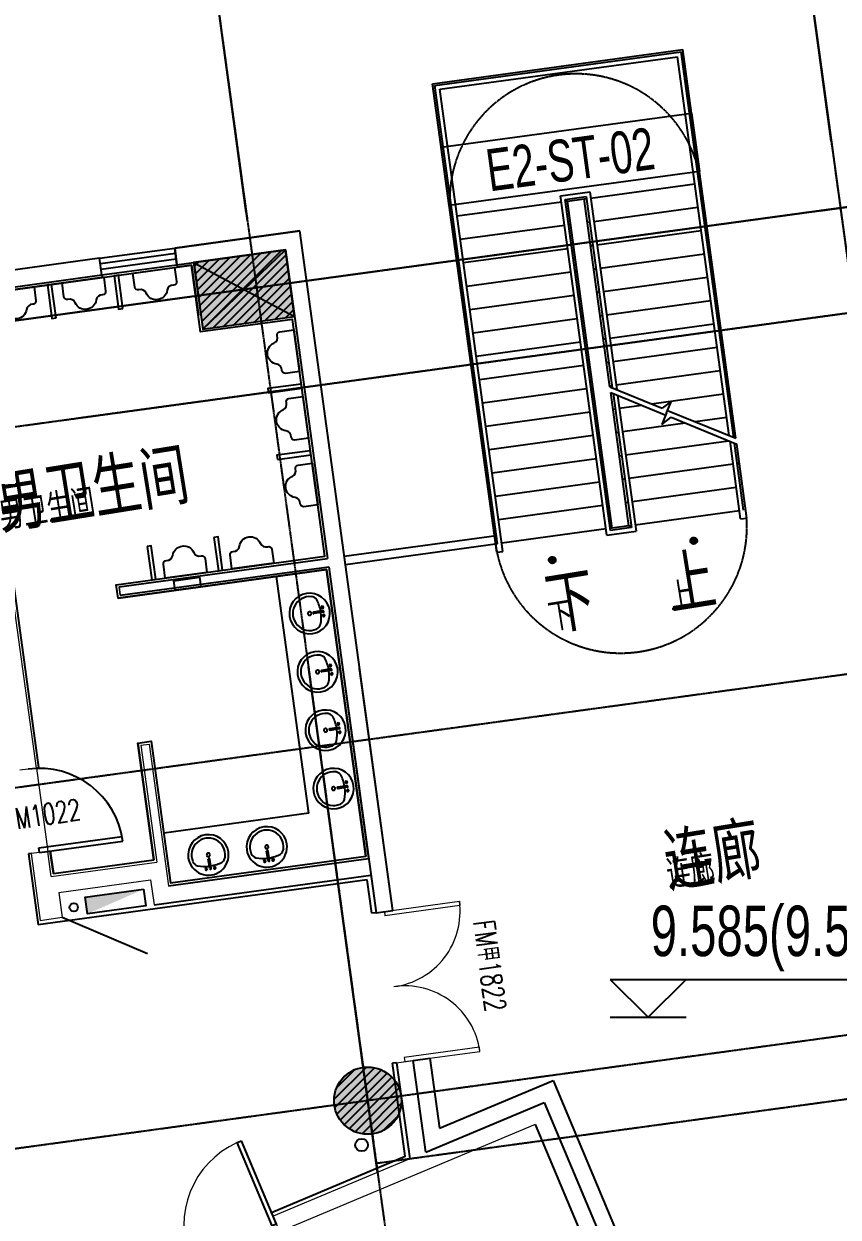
# Model space of a CAD drawing. Header units: millimetres. Extents: x -174040 to 151923, y -227569 to 142020.
# Drawn here: x -79828 to -70155, y 118998 to 133179 of the extents above; entities that cross this region are included whole.
import ezdxf
from ezdxf.enums import TextEntityAlignment as Align

# ---------------------------------------------------------------- set-up
doc = ezdxf.new("R2010")
doc.units = ezdxf.units.MM
doc.header["$LTSCALE"] = 5
for name, pattern in [('E-RG-1F$0$$0$DOTE', [2.42, 2, -0.2, 0.02, -0.2]), ('E2-RV-2F$0$DASH', [0.35, 0.25, -0.1]), ('XRE2$0$HIDDEN', [0.375, 0.25, -0.125])]:
    doc.linetypes.add(name, pattern=pattern)
for name, color, linetype, lineweight in [('A-DOOR', 32, 'Continuous', 5), ('A-WALL', 7, 'Continuous', 5), ('E2-RW-12345F$0$A-DOOR', 32, 'Continuous', 5), ('E2-RW-12345F$0$A-GLAZ-CWMG', 3, 'Continuous', 5), ('E2-RW-12345F$0$A-WALL', 7, 'Continuous', 5)]:
    doc.layers.add(name, color=color, linetype=linetype, lineweight=lineweight)
for name, color, linetype in [('A-SYMB-DOOR', 4, 'Continuous'), ('A—墙体', 7, 'Continuous'), ('A—楼梯、电梯、栏杆', 50, 'Continuous'), ('A—轴线、尺寸', 1, 'Continuous'), ('A—门窗', 135, 'Continuous'), ('E-COLS-F3$0$0S-COLS-HATCH', 8, 'Continuous'), ('E-COLS-F3$0$0S-COLS-HATCH-I', 8, 'Continuous'), ('E-COLS-F3$0$0S-COLS-LINE', 4, 'Continuous'), ('E2-RI-2F$0$A-DETL', 5, 'Continuous'), ('E2-RI-2F$0$A-SYMB-DOOR', 13, 'Continuous'), ('E2-RI-3F$0$A-ROOF-DRAN', 175, 'Continuous'), ('E2-RI-3F$0$A-SYMB-DOOR', 171, 'Continuous'), ('E2-RI-3F$0$E1商业--分层面积表1$0$分区$0$A-CLNG-PATT', 8, 'Continuous'), ('E2-RW-12345F$0$0P-FE-FH-F', 141, 'Continuous'), ('I—平面—卫生间隔断（不到顶）', 48, 'Continuous'), ('I—平面—文字', 40, 'Continuous'), ('I—平面—文字（放大1：100）', 40, 'XRE2$0$HIDDEN'), ('I—平面—标高', 40, 'Continuous'), ('I—平面—洁具2', 44, 'Continuous'), ('I—平面—消防设施', 10, 'Continuous'), ('I—平面—装饰面层线', 192, 'Continuous'), ('I—平面—门', 22, 'Continuous'), ('I—平面—门编号', 22, 'Continuous'), ('XRE1$0$A-SYMB', 4, 'Continuous'), ('XRE1$0$A-SYMB-NUMB-T', 4, 'Continuous'), ('轴线100', 1, 'Continuous')]:
    doc.layers.add(name, color=color, linetype=linetype)
doc.styles.add('ARIAL', font='arial.ttf')
doc.styles.add('E2-RI-2F$0$ECADI-TXT', font='simplex.shx', dxfattribs={"bigfont": 'hztxt.shx'})
doc.styles.add('ECADI-TXT', font='simplex.shx', dxfattribs={"bigfont": 'hztxt.shx'})
doc.styles.add('XD2008', font='SIMYOU.TTF', dxfattribs={"width": 0.7})
doc.styles.add('XRE1$0$ECADI-TXT', font='simplex.shx', dxfattribs={"bigfont": 'hztxt.shx'})
doc.styles.add('幼圆', font='SIMYOU.TTF', dxfattribs={"width": 0.7})
doc.dimstyles.new('200', dxfattribs={"dimscale": 200, "dimtxt": 2.5, "dimasz": 2, "dimexe": 1, "dimexo": 1, "dimgap": 0.8, "dimtad": 1, "dimdec": 0, "dimdsep": 46, "dimtxsty": 'ARIAL', "dimblk1": 'ARCHTICK', "dimblk2": 'ARCHTICK', "dimsah": 1, "dimcen": -0.9, "dimdle": 1, "dimclrd": 256, "dimclre": 256, "dimclrt": 40, "dimaunit": 1, "dimadec": 0, "dimazin": 0, "dimtfac": 0.35, "dimtdec": 0, "dimtix": 1, "dimtmove": 2, "dimatfit": 3, "dimldrblk": 'ARCHTICK', "dimfxl": 0, "dimtvp": 0.8, "dimtolj": 1, "dimtzin": 0, "dimarcsym": 0})
doc.dimstyles.new('副本 100', dxfattribs={"dimscale": 100, "dimtxt": 2.5, "dimasz": 2, "dimexe": 1, "dimexo": 1, "dimgap": 0.8, "dimtad": 1, "dimdec": 0, "dimdsep": 46, "dimtxsty": 'ARIAL', "dimblk1": 'ARCHTICK', "dimblk2": 'ARCHTICK', "dimsah": 1, "dimcen": -0.9, "dimdle": 1, "dimclrd": 256, "dimclre": 256, "dimclrt": 40, "dimaunit": 1, "dimadec": 0, "dimazin": 0, "dimtfac": 0.35, "dimtdec": 0, "dimtix": 1, "dimtmove": 2, "dimatfit": 3, "dimldrblk": 'ARCHTICK', "dimfxl": 0, "dimtvp": 0.8, "dimtolj": 1, "dimtzin": 0, "dimarcsym": 0})
pattern_1 = [(45, (0, 0), (-53.0330086, 53.0330086), [])]

# ---------------------------------------------------------------- blocks, each defined once
blk = doc.blocks.new('_ArchTick')
at = {"color": 0, "linetype": 'ByBlock', "const_width": 0.15}
blk.add_lwpolyline([(-0.5, -0.5), (0.5, 0.5)], dxfattribs=at)
blk = doc.blocks.new('*D214')
at = {"layer": 'A—轴线、尺寸', "linetype": 'ByBlock', "lineweight": -2}
for p, q in [((-70561, 134161), (-71063, 137831)), ((-164368, 124876), (-70838, 137660)), ((-163358, 118963), (-164197, 125101))]:
    blk.add_line(p, q, dxfattribs=at)
at = {"layer": 'Defpoints', "color": 0, "linetype": 'ByBlock'}
for p in [(-71036, 137633), (-70534, 133963), (-163331, 118765)]:
    blk.add_point(p, dxfattribs=at)
at = {"layer": 'A—轴线、尺寸', "linetype": 'ByBlock', "lineweight": -2, "xscale": 400, "yscale": 400, "zscale": 400}
for p, rotation in [((-71036, 137633), 7.783339573380966), ((-164170, 124903), 187.783339573381)]:
    blk.add_blockref('_ArchTick', p, dxfattribs=dict(at, rotation=rotation))
at = {"layer": 'A—轴线、尺寸', "color": 40, "linetype": 'ByBlock', "insert": (-117659, 131680), "char_height": 500, "attachment_point": 5, "rotation": 7.7833, "style": 'ARIAL'}
blk.add_mtext('\\A1;94000', dxfattribs=at)
blk = doc.blocks.new('*D228')
at = {"layer": 'A—轴线、尺寸', "linetype": 'ByBlock', "lineweight": -2}
for p, q in [((-77186, 130938), (-77863, 135893)), ((-84970, 134719), (-77638, 135721)), ((-84122, 129990), (-84799, 134945))]:
    blk.add_line(p, q, dxfattribs=at)
at = {"layer": 'Defpoints', "color": 0, "linetype": 'ByBlock'}
for p in [(-77836, 135694), (-77159, 130740), (-84094, 129792)]:
    blk.add_point(p, dxfattribs=at)
at = {"layer": 'A—轴线、尺寸', "linetype": 'ByBlock', "lineweight": -2, "xscale": 400, "yscale": 400, "zscale": 400}
for p, rotation in [((-77836, 135694), 7.783339573380966), ((-84772, 134746), 187.783339573381)]:
    blk.add_blockref('_ArchTick', p, dxfattribs=dict(at, rotation=rotation))
at = {"layer": 'A—轴线、尺寸', "color": 40, "linetype": 'ByBlock', "insert": (-81360, 135632), "char_height": 500, "attachment_point": 5, "rotation": 7.7833, "style": 'ARIAL'}
blk.add_mtext('\\A1;7000', dxfattribs=at)
blk = doc.blocks.new('*D229')
at = {"layer": 'A—轴线、尺寸', "linetype": 'ByBlock', "lineweight": -2}
for p, q in [((-70251, 131886), (-70928, 136841)), ((-78034, 135667), (-70703, 136669)), ((-77186, 130938), (-77863, 135893))]:
    blk.add_line(p, q, dxfattribs=at)
at = {"layer": 'Defpoints', "color": 0, "linetype": 'ByBlock'}
for p in [(-70901, 136642), (-70223, 131688), (-77159, 130740)]:
    blk.add_point(p, dxfattribs=at)
at = {"layer": 'A—轴线、尺寸', "linetype": 'ByBlock', "lineweight": -2, "xscale": 400, "yscale": 400, "zscale": 400}
for p, rotation in [((-70901, 136642), 7.783339573380966), ((-77836, 135694), 187.783339573381)]:
    blk.add_blockref('_ArchTick', p, dxfattribs=dict(at, rotation=rotation))
at = {"layer": 'A—轴线、尺寸', "color": 40, "linetype": 'ByBlock', "insert": (-74425, 136580), "char_height": 500, "attachment_point": 5, "rotation": 7.7833, "style": 'ARIAL'}
blk.add_mtext('\\A1;7000', dxfattribs=at)
blk = doc.blocks.new('XRE3')
at = {"layer": 'E-COLS-F3$0$0S-COLS-HATCH'}
blk.add_hatch(color=18, dxfattribs=at).paths.add_polyline_path([(11767057, -6078726), (11765967, -6078875), (11766076, -6079668), (11767166, -6079519)])
h = blk.add_hatch(color=18, dxfattribs=at)
edge = h.paths.add_edge_path()
edge.add_arc((11768036, -6088837), 400, 0, 360)
at = {"layer": 'E-COLS-F3$0$0S-COLS-HATCH-I'}
h = blk.add_hatch(dxfattribs=at)
h.set_pattern_fill('ANSI31', color=256, scale=600, style=0)
h.set_pattern_definition(pattern_1)
h.paths.add_polyline_path([(11767057, -6078726), (11765967, -6078875), (11766076, -6079668), (11767166, -6079519)])
h = blk.add_hatch(dxfattribs=at)
h.set_pattern_fill('ANSI31', color=256, scale=600, style=0)
h.set_pattern_definition(pattern_1)
edge = h.paths.add_edge_path()
edge.add_arc((11768036, -6088837), 400, 0, 360)
at = {"layer": 'Defpoints'}
for p, q in [((11766076, -6079668), (11767057, -6078726)), ((11765967, -6078875), (11767166, -6079519))]:
    blk.add_line(p, q, dxfattribs=at)
at = {"layer": 'E-COLS-F3$0$0S-COLS-LINE', "color": 255}
blk.add_lwpolyline([(11767057, -6078726), (11765967, -6078875), (11766076, -6079668), (11767166, -6079519)], close=True, dxfattribs=at)
blk.add_circle((11768036, -6088837), 400, dxfattribs=at)
blk = doc.blocks.new('E2-RI-3F$0$AQE')
at = {"layer": 'E2-RI-3F$0$A-ROOF-DRAN'}
blk.add_circle((11767962, -6089364), 75, dxfattribs=at)
blk = doc.blocks.new('XRE1$0$ECADI-TAG-CODE')
at = {"layer": 'XRE1$0$A-SYMB-NUMB-T', "color": 1}
blk.add_lwpolyline([(0, 3.5), (15, 3.5), (15, 0), (0, 0)], close=True, dxfattribs=at)
at = {"layer": 'XRE1$0$A-SYMB-NUMB-T', "style": 'XRE1$0$ECADI-TXT', "width": 0.7}
blk.add_attdef('CODE', text='', height=2.5, dxfattribs=at).set_placement((7.5, 1.75), align=Align.MIDDLE_CENTER)
blk = doc.blocks.new('biaogao')
at = {"layer": 'I—平面—标高'}
blk.add_line((11716360, -6091840), (11717260, -6091840), dxfattribs=at)
for points in [[(11716360, -6091390), (11719252, -6091390)], [(11716360, -6091390), (11716810, -6091840)], [(11716810, -6091840), (11717260, -6091390)]]:
    blk.add_lwpolyline(points, dxfattribs=at)
at = {"layer": 'I—平面—标高', "style": 'XD2008', "width": 0.7, "flags": 8}
blk.add_attdef('%%p0.000(-0.100)', text='', height=600, dxfattribs=at).set_placement((11716840, -6091293), align=Align.BOTTOM_LEFT)
blk = doc.blocks.new('DOOR1800')
at = {"layer": 'A-DOOR'}
for p, q in [((0, 900), (50, 900)), ((0, 0), (0, 900)), ((50, 900), (50, 0)), ((1750, 900), (1750, 0)), ((1800, 900), (1750, 900)), ((1800, 0), (1800, 900)), ((0, 0), (50, 0)), ((1750, 0), (1800, 0))]:
    blk.add_line(p, q, dxfattribs=at)
for centre, start, end in [((0, 0), 359.5, 90), ((1800, 0), 90, 180.5)]:
    blk.add_arc(centre, 900, start, end, dxfattribs=at)
blk = doc.blocks.new('$DorLib2D$00000001')
for p, q in [((0.45, 0.975), (0.5, 0.975)), ((0.45, 0), (0.45, 0.975)), ((0.5, 0), (0.5, 0.975)), ((0.5, 0), (0.45, 0))]:
    blk.add_line(p, q)
at = {"lineweight": 13}
blk.add_arc((0.475, 0), 0.975, 91.4693, 180, dxfattribs=at)
blk = doc.blocks.new('ECADI-TAG-DOOR')
blk = doc.blocks.new('3')
at = {"layer": 'A—楼梯、电梯、栏杆'}
h = blk.add_hatch(color=256, dxfattribs=at)
edge = h.paths.add_edge_path()
edge.add_arc((10773784.9, -7567736.8), 20, 138.7891, 318.7891, ccw=False)
edge.add_arc((10773784.9, -7567736.8), 20, -41.2109, 138.7891, ccw=False)
blk.add_lwpolyline([(10773800, -7567750, -1), (10773769.9, -7567723.7, -1)], format="xyb", close=True, dxfattribs=at)
blk = doc.blocks.new('E2-RW-12345F$0$$TCHSYS$WIN2D')
for p, q in [((-0.5, 0.5), (0.5, 0.5)), ((-0.5, 0.5), (-0.5, -0.5)), ((0.5, 0.5), (0.5, -0.5)), ((0.5, 0.167), (-0.5, 0.167)), ((0.5, -0.167), (-0.5, -0.167)), ((-0.5, -0.5), (0.5, -0.5))]:
    blk.add_line(p, q)
blk = doc.blocks.new('E2-RW-12345F$0$XFX-BX')
blk.add_lwpolyline([(0, 0), (0, 200), (700, 200), (700, 0)], close=True)
blk.add_solid([(0, 0), (0, 0), (700, 0), (700, 200)])
blk = doc.blocks.new('B1-CR-B1$0$URINAL-1')
at = {"layer": 'I—平面—洁具2'}
blk.add_lwpolyline([(500, 0), (0, 0), (0, -168, 0.464292), (43, -204, -0.382572), (124, -255, 0.336188), (250, -350, 0.336188), (376, -255, -0.382572), (457, -204, 0.464292), (500, -168)], format="xyb", close=True, dxfattribs=at)
blk = doc.blocks.new('E1-RW-1F$0$E-WC-BF$0$Sink Vanity-Round - 19_ x 19_-1522437-Level 2 - Program')
for p, q in [((87, 247), (87, 136)), ((106, 247), (106, 136))]:
    blk.add_line(p, q)
for centre, radius, start, end in [((97, 85), 241, 360, 180), ((1, 104), 105, 120.7927, 162.1904), ((97, -233), 452, 91.2067, 109.2086), ((46, 247), 12.7, 360, 180), ((46, 247), 12.7, 180, 360), ((97, 247), 9.52, 360, 180), ((97, -233), 452, 70.7914, 88.7933), ((147, 247), 12.7, 360, 180), ((147, 247), 12.7, 180, 0), ((192, 104), 105, 17.8096, 59.2073), ((97, 85), 241, 180, 360), ((97, 85), 201, 165.3071, 14.6929), ((97, 85), 20.6, 360, 180), ((97, 85), 20.6, 180, 360), ((97, 136), 9.52, 180, 360)]:
    blk.add_arc(centre, radius, start, end)
blk = doc.blocks.new('E2-RI-2F$0$ECADI-TAG-DOOR')
blk = doc.blocks.new('*D484')
at = {"layer": 'Defpoints', "color": 0, "linetype": 'ByBlock'}
for p in [(-191553, 138153), (-190741, 132208), (-287742, 118238, 0)]:
    blk.add_point(p, dxfattribs=at)
at = {"layer": '轴线100', "linetype": 'ByBlock', "lineweight": -2}
for p, q in [((-288749, 124868), (-191454, 138167)), ((-190754, 132307), (-191567, 138252)), ((-287756, 118338), (-288664, 124981))]:
    blk.add_line(p, q, dxfattribs=at)
at = {"layer": '轴线100', "linetype": 'ByBlock', "lineweight": -2, "xscale": 200, "yscale": 200, "zscale": 200}
for p, rotation in [((-191553, 138153), 7.783339565832659), ((-288650, 124881), 187.7833395658326)]:
    blk.add_blockref('_ArchTick', p, dxfattribs=dict(at, rotation=rotation))
at = {"layer": '轴线100', "color": 40, "linetype": 'ByBlock', "insert": (-240133, 131748), "char_height": 300, "attachment_point": 5, "rotation": 7.7833, "style": 'ARIAL'}
blk.add_mtext('\\A1;98000', dxfattribs=at)
blk = doc.blocks.new('*D498')
at = {"layer": 'Defpoints', "color": 0, "linetype": 'ByBlock'}
for p in [(-198353, 136215), (-197676, 131260), (-204612, 130312)]:
    blk.add_point(p, dxfattribs=at)
at = {"layer": '轴线100', "linetype": 'ByBlock', "lineweight": -2}
for p, q in [((-197690, 131359), (-198367, 136314)), ((-205388, 135253), (-198254, 136228)), ((-204625, 130411), (-205302, 135366))]:
    blk.add_line(p, q, dxfattribs=at)
at = {"layer": '轴线100', "linetype": 'ByBlock', "lineweight": -2, "xscale": 200, "yscale": 200, "zscale": 200}
for p, rotation in [((-198353, 136215), 7.783339565832659), ((-205289, 135267), 187.7833395658326)]:
    blk.add_blockref('_ArchTick', p, dxfattribs=dict(at, rotation=rotation))
at = {"layer": '轴线100', "color": 40, "linetype": 'ByBlock', "insert": (-201853, 135972), "char_height": 300, "attachment_point": 5, "rotation": 7.7833, "style": 'ARIAL'}
blk.add_mtext('\\A1;7000', dxfattribs=at)
blk = doc.blocks.new('*D499')
at = {"layer": 'Defpoints', "color": 0, "linetype": 'ByBlock'}
for p in [(-191418, 137163), (-190741, 132208), (-197676, 131260)]:
    blk.add_point(p, dxfattribs=at)
at = {"layer": '轴线100', "linetype": 'ByBlock', "lineweight": -2}
for p, q in [((-198453, 136201), (-191319, 137176)), ((-190754, 132307), (-191431, 137262)), ((-197690, 131359), (-198367, 136314))]:
    blk.add_line(p, q, dxfattribs=at)
at = {"layer": '轴线100', "linetype": 'ByBlock', "lineweight": -2, "xscale": 200, "yscale": 200, "zscale": 200}
for p, rotation in [((-191418, 137163), 7.783339565832659), ((-198353, 136215), 187.7833395658326)]:
    blk.add_blockref('_ArchTick', p, dxfattribs=dict(at, rotation=rotation))
at = {"layer": '轴线100', "color": 40, "linetype": 'ByBlock', "insert": (-194917, 136920), "char_height": 300, "attachment_point": 5, "rotation": 7.7833, "style": 'ARIAL'}
blk.add_mtext('\\A1;7000', dxfattribs=at)
blk = doc.blocks.new('*D503')
at = {"layer": 'Defpoints', "color": 0, "linetype": 'ByBlock'}
for p in [(-188297, 121233), (-187171, 115130), (-190997, 114607)]:
    blk.add_point(p, dxfattribs=at)
at = {"layer": '轴线100', "linetype": 'ByBlock', "lineweight": -2}
for p, q in [((-188198, 121247), (-187912, 121286)), ((-188025, 121372), (-187158, 115031)), ((-190898, 114621), (-187072, 115143))]:
    blk.add_line(p, q, dxfattribs=at)
at = {"layer": '轴线100', "linetype": 'ByBlock', "lineweight": -2, "xscale": 200, "yscale": 200, "zscale": 200}
for p, rotation in [((-188011, 121272), 97.78333952134932), ((-187171, 115130), 277.7833395213493)]:
    blk.add_blockref('_ArchTick', p, dxfattribs=dict(at, rotation=rotation))
at = {"layer": '轴线100', "color": 40, "linetype": 'ByBlock', "insert": (-187360, 118233), "char_height": 300, "attachment_point": 5, "rotation": 277.7833, "style": 'ARIAL'}
blk.add_mtext('\\A1;6200', dxfattribs=at)
blk = doc.blocks.new('*D553')
at = {"layer": 'Defpoints', "color": 0, "linetype": 'ByBlock'}
for p in [(-190985, 131464), (-189264, 130438), (-190410, 130281)]:
    blk.add_point(p, dxfattribs=at)
at = {"layer": '轴线100', "linetype": 'ByBlock', "lineweight": -2}
for p, q in [((-189447, 131775), (-189250, 130338)), ((-190886, 131477), (-189334, 131689)), ((-190311, 130294), (-189165, 130451))]:
    blk.add_line(p, q, dxfattribs=at)
at = {"layer": '轴线100', "linetype": 'ByBlock', "lineweight": -2, "xscale": 200, "yscale": 200, "zscale": 200}
for p, rotation in [((-189433, 131676), 97.78333952134932), ((-189264, 130438), 277.7833395213493)]:
    blk.add_blockref('_ArchTick', p, dxfattribs=dict(at, rotation=rotation))
at = {"layer": '轴线100', "color": 40, "linetype": 'ByBlock', "insert": (-189117, 131088), "char_height": 300, "attachment_point": 5, "rotation": 277.7833, "style": 'ARIAL'}
blk.add_mtext('\\A1;1250', dxfattribs=at)
blk = doc.blocks.new('A$C1C9D1350')
at = {"layer": '轴线100', "linetype": 'ByBlock'}
blk.add_line((-191728.7, 139435.5), (-187235.9, 106566.4), dxfattribs=at)
at = {"layer": '轴线100', "linetype": 'E-RG-1F$0$$0$DOTE'}
for p, q in [((-198664.5, 138489.5), (-194171.4, 105618.4)), ((-187649.8, 131919.8), (-292566.8, 117579.1)), ((-187480.5, 130681.3), (-255719.5, 121354)), ((-186896.5, 126471.6), (-255143.9, 117143.2)), ((-186312.4, 122262), (-262494.6, 111848.9)), ((-196159, 120159.2), (-186191, 121520.6))]:
    blk.add_line(p, q, dxfattribs=at)
at = {"layer": '轴线100', "linetype": 'ByBlock'}
for base, p1, p2, angle, picture, middle in [((-191553.4, 138153.3), (-287742.2, 118238.5, 0), (-190740.7, 132208.2), 7.78334, '*D484', (-240133.4, 131748.4)), ((-191417.9, 137162.5), (-197676.3, 131260.3), (-190740.7, 132208.2), 7.78334, '*D499', (-194917.3, 136919.6)), ((-198353.4, 136214.5), (-204611.8, 130312.3), (-197676.3, 131260.3), 7.78334, '*D498', (-201852.8, 135971.6)), ((-189263.8, 130437.6), (-190985.1, 131463.7), (-190409.6, 130280.9), 97.78334, '*D553', (-189117.4, 131088.3)), ((-187171.5, 115129.9), (-188297, 121233.4), (-190996.9, 114607), 97.78334, '*D503', (-187360.3, 118232.8))]:
    dim = blk.add_linear_dim(base=base, p1=p1, p2=p2, angle=angle, dimstyle='副本 100', override={"dimtxt": 3}, dxfattribs=at)
    dim.commit()
    dim.dimension.update_dxf_attribs({"geometry": picture, "text_midpoint": middle})

msp = doc.modelspace()

# ---------------------------------------------------------------- linework, layer by layer
at = {"layer": 'A-WALL'}
for q in [(-75202.5, 120859.6), (-75244.4, 119689.5)]:
    msp.add_line((-75400.6, 120832.5), q, dxfattribs=at)
at = {"layer": 'A-WALL', "lineweight": 13}
for p, q in [((-73754, 120098.5), (-76789.9, 118823.5)), ((-75244.4, 119689.5), (-76867.4, 119007.9)), ((-76867.4, 119007.9), (-76789.9, 118823.5))]:
    msp.add_line(p, q, dxfattribs=at)
at = {"layer": 'A—墙体'}
for p, q in [((-76550.1, 130718), (-78036.2, 130514.8)), ((-76550.1, 130718), (-78036.2, 130514.8)), ((-78036.2, 130514.8), (-76550.5, 130717.9)), ((-78036.2, 130514.8), (-76550.5, 130717.9)), ((-75473.8, 122841.1, 0), (-76550.5, 130717.9, 0)), ((-78036.2, 130514.8), (-78009.1, 130316.7)), ((-78036.2, 130514.8), (-78009.1, 130316.7)), ((-78009.1, 130316.7), (-76721.1, 130492.7)), ((-78009.1, 130316.7), (-76721.1, 130492.7)), ((-76721.1, 130492.7), (-76220, 126826.3)), ((-76721.1, 130492.7), (-76220, 126826.3)), ((-78927.9, 130392.9), (-81107.7, 130095)), ((-78927.9, 130392.9), (-81107.7, 130095)), ((-78900.8, 130194.8), (-78927.9, 130392.9)), ((-78900.8, 130194.8), (-78927.9, 130392.9)), ((-77811, 130343.8), (-77702.7, 129551.1)), ((-77811, 130343.8), (-77702.7, 129551.1)), ((-80451.9, 129982.8), (-78900.8, 130194.8)), ((-80451.9, 129982.8), (-78900.8, 130194.8)), ((-78697, 126487.8, 0), (-76220, 126826.3)), ((-78697, 126487.8, 0), (-76220, 126826.3)), ((-78683.4, 126388.7, 0), (-76206.4, 126727.3)), ((-78683.4, 126388.7, 0), (-76206.4, 126727.3)), ((-76206.4, 126727.3), (-75732.5, 123260)), ((-76206.4, 126727.3), (-75732.5, 123260)), ((-75446.3, 122643), (-75839, 125516.3)), ((-76023.6, 125390.1), (-75644.4, 122615.9)), ((-78110.4, 122935), (-75732.5, 123260)), ((-78110.4, 122935), (-75732.5, 123260)), ((-78281.4, 122709.8), (-75705.4, 123061.9)), ((-78281.4, 122709.8), (-75705.4, 123061.9)), ((-75644.4, 122615.9), (-75446.3, 122643)), ((-75400.6, 120832.5), (-75244.4, 119689.5)), ((-75053.5, 119769.7), (-75202.5, 120859.6)), ((-75053.5, 119769.7), (-73647, 120360.4)), ((-73647, 120360.4), (-72218.6, 116959.4)), ((-73754, 120098.5), (-72402.9, 116881.9))]:
    msp.add_line(p, q, dxfattribs=at)
msp.add_lwpolyline([(-77702.7, 129551.1), (-76612.8, 129700.1), (-76721.1, 130492.7), (-77811, 130343.8)], dxfattribs=at)
msp.add_lwpolyline([(-77702.7, 129551.1), (-76612.8, 129700.1), (-76721.1, 130492.7), (-77811, 130343.8)], dxfattribs=at)
at = {"layer": 'A—楼梯、电梯、栏杆'}
for p, q in [((-74972.4, 132467.3, 0), (-72000.1, 132873.5, 0)), ((-74944.3, 132445.9, 0), (-72021.5, 132845.4, 0)), ((-74888, 132403.1, 0), (-72064.2, 132789.1, 0)), ((-71448.8, 128286.5, 0), (-72064.2, 132789.1, 0)), ((-71395.4, 128264.7, 0), (-72021.5, 132845.4, 0)), ((-71368.6, 128253.8, 0), (-72000.1, 132873.5, 0)), ((-74211.3, 126899, 0), (-74972.4, 132467.3, 0)), ((-74200.1, 127001.5, 0), (-74944.3, 132445.9, 0)), ((-74137, 126909.2, 0), (-74888, 132403.1, 0)), ((-73453.1, 131135.8, 0), (-73106.4, 131183.2, 0)), ((-73106.4, 131183.2, 0), (-72785, 128832.3, 0)), ((-73096.2, 131108.8, 0), (-71857.7, 131278.1, 0)), ((-71808.2, 131284.9, 0), (-71783.4, 131288.3, 0)), ((-73443, 131061.4, 0), (-74681.5, 130892.2, 0)), ((-72901.9, 127103.3, 0), (-73453.1, 131135.8, 0)), ((-73396.8, 131093, 0), (-73149.1, 131126.8, 0)), ((-72859.2, 127159.6, 0), (-73396.8, 131093, 0)), ((-73368.7, 131071.6, 0), (-73393.4, 131068.2, 0)), ((-73368.7, 131071.6, 0), (-73170.5, 131098.7, 0)), ((-72837.8, 127187.7, 0), (-73368.7, 131071.6, 0)), ((-73170.5, 131098.7, 0), (-73145.7, 131102.1, 0)), ((-72865.2, 128865, 0), (-73170.5, 131098.7, 0)), ((-73149.1, 131126.8, 0), (-72838.5, 128854.1, 0)), ((-73058.3, 130831.4, 0), (-71819.8, 131000.7, 0)), ((-71770.3, 131007.5, 0), (-71745.5, 131010.9, 0)), ((-74731, 130885.4, 0), (-74755.8, 130882, 0)), ((-73405.1, 130784, 0), (-74643.5, 130614.7, 0)), ((-73330.7, 130794.2, 0), (-73355.5, 130790.8, 0)), ((-73132.6, 130821.3, 0), (-73107.8, 130824.7, 0)), ((-73020.4, 130554, 0), (-71781.9, 130723.3, 0)), ((-71732.3, 130730.1, 0), (-71707.6, 130733.4, 0)), ((-74693.1, 130608, 0), (-74717.8, 130604.6, 0)), ((-73367.1, 130506.6, 0), (-74605.6, 130337.3, 0)), ((-73292.8, 130516.8, 0), (-73317.6, 130513.4, 0)), ((-73094.7, 130543.9, 0), (-73069.9, 130547.2, 0)), ((-74655.2, 130330.6, 0), (-74679.9, 130327.2, 0)), ((-72982.4, 130276.6, 0), (-71744, 130445.9, 0)), ((-71694.4, 130452.6, 0), (-71669.6, 130456, 0)), ((-73329.2, 130229.2, 0), (-74567.7, 130059.9, 0)), ((-73254.9, 130239.3, 0), (-73279.7, 130236, 0)), ((-73056.7, 130266.4, 0), (-73032, 130269.8, 0)), ((-74617.2, 130053.1, 0), (-74642, 130049.7, 0)), ((-72944.5, 129999.2, 0), (-71706, 130168.5, 0)), ((-71656.5, 130175.2, 0), (-71631.7, 130178.6, 0)), ((-73291.3, 129951.8, 0), (-74529.8, 129782.5, 0)), ((-73217, 129961.9, 0), (-73241.8, 129958.5, 0)), ((-73018.8, 129989, 0), (-72994.1, 129992.4, 0)), ((-74579.3, 129775.7, 0), (-74604.1, 129772.3, 0)), ((-72906.6, 129721.7, 0), (-71668.1, 129891, 0)), ((-71618.6, 129897.8, 0), (-71593.8, 129901.2, 0)), ((-73253.4, 129674.3, 0), (-74491.9, 129505.1, 0)), ((-73179.1, 129684.5, 0), (-73203.8, 129681.1, 0)), ((-72980.9, 129711.6, 0), (-72956.1, 129715, 0)), ((-71580.7, 129620.4, 0), (-71555.9, 129623.8, 0)), ((-74541.4, 129498.3, 0), (-74566.2, 129494.9, 0)), ((-72868.7, 129444.3, 0), (-71630.2, 129613.6, 0)), ((-73215.5, 129396.9, 0), (-74453.9, 129227.6, 0)), ((-73141.1, 129407.1, 0), (-73165.9, 129403.7, 0)), ((-72943, 129434.2, 0), (-72918.2, 129437.6, 0)), ((-71542.7, 129343, 0), (-71518, 129346.3, 0)), ((-74503.5, 129220.9, 0), (-74528.2, 129217.5, 0)), ((-72830.8, 129166.9, 0), (-71592.3, 129336.2, 0)), ((-73177.5, 129119.5, 0), (-74416, 128950.2, 0)), ((-73103.2, 129129.7, 0), (-73128, 129126.3, 0)), ((-72905.1, 129156.7, 0), (-72880.3, 129160.1, 0)), ((-72792.8, 128889.5, 0), (-71554.4, 129058.8, 0)), ((-71504.8, 129065.5, 0), (-71480, 129068.9, 0)), ((-74465.6, 128943.4, 0), (-74490.3, 128940.1, 0)), ((-73139.6, 128842.1, 0), (-74378.1, 128672.8, 0)), ((-73065.3, 128852.2, 0), (-73090.1, 128848.9, 0)), ((-72867.1, 128879.3, 0), (-72842.4, 128882.7, 0)), ((-72639.6, 127214.8, 0), (-72855.8, 128796.4, 0)), ((-72829.1, 128785.5, 0), (-72611.5, 127193.4, 0)), ((-72373.5, 128664.2, 0), (-71516.4, 128781.3, 0)), ((-71466.9, 128788.1, 0), (-71442.1, 128791.5, 0)), ((-74427.6, 128666, 0), (-74452.4, 128662.6, 0)), ((-72775.6, 128763.7, 0), (-72555.2, 127150.7, 0)), ((-72754.9, 128612.1, 0), (-72492.4, 128648, 0)), ((-73101.7, 128564.7, 0), (-74340.2, 128395.4, 0)), ((-73027.4, 128574.8, 0), (-73052.2, 128571.4, 0)), ((-72829.2, 128601.9, 0), (-72804.5, 128605.3, 0)), ((-71855, 128452.5, 0), (-71478.5, 128503.9, 0)), ((-71429, 128510.7, 0), (-71404.2, 128514.1, 0)), ((-74389.7, 128388.6, 0), (-74414.5, 128385.2, 0)), ((-72717, 128334.6, 0), (-71973.9, 128436.2, 0)), ((-73063.8, 128287.2, 0), (-74302.3, 128118, 0)), ((-72989.5, 128297.4, 0), (-73014.2, 128294, 0)), ((-72791.3, 128324.5, 0), (-72766.5, 128327.9, 0)), ((-72679.1, 128057.2, 0), (-71455.5, 128224.5, 0)), ((-71313.3, 127295.2, 0), (-71439.4, 128217.9, 0)), ((-74351.8, 128111.2, 0), (-74376.6, 128107.8, 0)), ((-71277.3, 127401, 0), (-71386, 128196.1, 0)), ((-71239, 127305.3, 0), (-71359.2, 128185.2, 0)), ((-73025.9, 128009.8, 0), (-74264.3, 127840.5, 0)), ((-72951.5, 128020, 0), (-72976.3, 128016.6, 0)), ((-72753.4, 128047.1, 0), (-72728.6, 128050.5, 0)), ((-72641.2, 127779.8, 0), (-71402.7, 127949.1, 0)), ((-71353.1, 127955.9, 0), (-71328.4, 127959.2, 0)), ((-74313.9, 127833.8, 0), (-74338.6, 127830.4, 0)), ((-72987.9, 127732.4, 0), (-74226.4, 127563.1, 0)), ((-72913.6, 127742.6, 0), (-72938.4, 127739.2, 0)), ((-72715.5, 127769.6, 0), (-72690.7, 127773, 0)), ((-72603.2, 127502.4, 0), (-71364.8, 127671.7, 0)), ((-74276, 127556.3, 0), (-74300.7, 127553, 0)), ((-72677.5, 127492.2, 0), (-72652.8, 127495.6, 0)), ((-72950, 127455, 0), (-74188.5, 127285.7, 0)), ((-72875.7, 127465.1, 0), (-72900.5, 127461.8, 0)), ((-72565.3, 127225, 0), (-71326.8, 127394.2, 0)), ((-74238, 127278.9, 0), (-74262.8, 127275.5, 0)), ((-72639.6, 127214.8, 0), (-72837.8, 127187.7, 0)), ((-72639.6, 127214.8, 0), (-72614.9, 127218.2, 0)), ((-72639.6, 127214.8, 0), (-72614.9, 127218.2, 0)), ((-71313.3, 127295.2, 0), (-71239, 127305.3, 0)), ((-76021.8, 126853.4, 0), (-74214.3, 127100.4, 0)), ((-72912.1, 127177.6, 0), (-74150.6, 127008.3, 0)), ((-72901.9, 127103.3, 0), (-72555.2, 127150.7, 0)), ((-72837.8, 127187.7, 0), (-72862.6, 127184.3, 0)), ((-72837.8, 127187.7, 0), (-72862.6, 127184.3, 0)), ((-72611.5, 127193.4, 0), (-72859.2, 127159.6, 0)), ((-76008.3, 126754.4, 0), (-74225.5, 126997.9, 0)), ((-74200.1, 127001.5, 0), (-74224.9, 126998.1, 0)), ((-74211.3, 126899, 0), (-74137, 126909.2, 0))]:
    msp.add_line(p, q, dxfattribs=at)
at = {"layer": 'A—楼梯、电梯、栏杆', "extrusion": (7.64982e-24, 1.16347e-23, -1)}
for p, q in [((-72865.2, 128865, 0), (-72245.2, 128611.8, 0)), ((-72855.8, 128796.4, 0), (-72203.7, 128530.1, 0)), ((-72135.7, 128696.7, 0), (-72245.2, 128611.8, 0)), ((-72192.4, 128557.8, 0), (-72135.7, 128696.7, 0)), ((-72192.4, 128557.8, 0), (-72249.1, 128419, 0)), ((-72249.1, 128419, 0), (-72139.6, 128503.9, 0)), ((-72181, 128585.6, 0), (-71368.6, 128253.8, 0)), ((-72139.6, 128503.9, 0), (-71359.2, 128185.2, 0))]:
    msp.add_line(p, q, dxfattribs=at)
at = {"layer": 'A—楼梯、电梯、栏杆', "elevation": 0}
for points in [[(-73551.5, 126807.6, 0, 0, 0), (-74218.6, 131687.9, 0, 0, 0), (-72538.1, 131917.6, 0, 0, 0), (-72171.4, 129235, 40, 0, 0), (-72151.1, 129086.4, 0, 0, 0)], [(-71871, 127037.3, 0, 0, 0), (-72030.6, 128204.8, 40, 0, 0), (-72050.9, 128353.4, 0, 0, 0)]]:
    msp.add_lwpolyline(points, format="xyseb", dxfattribs=at)
at = {"layer": 'A—楼梯、电梯、栏杆', "linetype": 'E2-RV-2F$0$DASH'}
for centre, start, end in [((-73269.6, 131085.1, 0), 7.78334, 187.78334), ((-72738.7, 127201.3, 0), 187.78334, 7.78334)]:
    msp.add_arc(centre, 1500, start, end, dxfattribs=at)
at = {"layer": 'A—轴线、尺寸', "linetype": 'E-RG-1F$0$$0$DOTE'}
for p, q in [((-71211.6, 138917.3), (-66718.6, 106046.2)), ((-78147.1, 137969.4), (-73654.1, 105098.2)), ((-55727.7, 132958.6), (-129079.9, 122932.3)), ((-55553.3, 131720.8), (-79150.4, 128495.4))]:
    msp.add_line(p, q, dxfattribs=at)
at = {"layer": 'A—门窗', "color": 8}
for p, q in [((-75202.5, 120859.6), (-75004.8, 120886.7)), ((-75004.3, 120886.6), (-74890.6, 120055)), ((-74890.6, 120055), (-73540.1, 120622.2)), ((-73540.1, 120622.2), (-70038.3, 112285.1))]:
    msp.add_line(p, q, dxfattribs=at)
at = {"layer": 'E2-RI-2F$0$A-DETL'}
msp.add_line((-76612.7, 129700.1), (-76612.8, 129700.1), dxfattribs=at)
at = {"layer": 'E2-RI-3F$0$E1商业--分层面积表1$0$分区$0$A-CLNG-PATT'}
msp.add_line((-75626.3, 119529.1), (-76447.1, 125534.1), dxfattribs=at)
at = {"layer": 'E2-RW-12345F$0$0P-FE-FH-F'}
msp.add_lwpolyline([(-79371.3, 122560.8), (-78359.3, 122129.8)], dxfattribs=at)
at = {"layer": 'E2-RW-12345F$0$A-DOOR'}
msp.add_line((-79679.5, 124335.4, 0), (-79544, 123344.7, 0), dxfattribs=at)
at = {"layer": 'E2-RW-12345F$0$A-DOOR', "extrusion": (-3.04314e-07, -4.01098e-07, 1)}
msp.add_line((-78652.4, 123466.6, 0), (-78660, 123522.5, 0), dxfattribs=at)
at = {"layer": 'E2-RW-12345F$0$A-WALL', "lineweight": 13}
for p, q in [((-76550.1, 130718), (-78036.2, 130514.8)), ((-78036.2, 130514.8), (-76550.5, 130717.9)), ((-78036.2, 130514.8), (-78009.1, 130316.7)), ((-78009.1, 130316.7), (-76721.1, 130492.7)), ((-76721.1, 130492.7), (-76220, 126826.3)), ((-78927.9, 130392.9), (-81107.7, 130095)), ((-78900.8, 130194.8), (-78927.9, 130392.9)), ((-81080.6, 129896.8), (-78900.8, 130194.8)), ((-79679.5, 124335.4), (-80021.5, 126837.1)), ((-78697, 126487.8, 0), (-76220, 126826.3)), ((-78683.4, 126388.7, 0), (-76206.4, 126727.3)), ((-78697, 126487.8, 0), (-78683.4, 126388.7, 0)), ((-78683.4, 126388.7, 0), (-78697, 126487.8, 0)), ((-78439.6, 124605.4, 0), (-78250, 123218.2, 0)), ((-78340.6, 124618.9, 0), (-78110.4, 122935, 0)), ((-79679.5, 124335.4, 0), (-79877.7, 124308.4, 0)), ((-79544, 123344.7, 0), (-79742.2, 123317.6, 0)), ((-79742.2, 123317.6, 0), (-79633.9, 122524.9, 0)), ((-79503.3, 123046.9), (-79544, 123344.7)), ((-79503.3, 123046.9), (-78250, 123218.2)), ((-79411.9, 122857.5, 0), (-78322, 123006.5)), ((-78322, 123006.5), (-78281.4, 122709.8, 0)), ((-79411.9, 122857.5, 0), (-79371.3, 122560.3, 0)), ((-79633.9, 122524.9), (-79371.3, 122560.8))]:
    msp.add_line(p, q, dxfattribs=at)
at = {"layer": 'E2-RW-12345F$0$A-WALL'}
for p, q in [((-78439.6, 124605.4, 0), (-78340.6, 124618.9, 0)), ((-78110.4, 122935), (-75732.5, 123260)), ((-78281.4, 122709.8), (-75705.4, 123061.9))]:
    msp.add_line(p, q, dxfattribs=at)
at = {"layer": 'I—平面—卫生间隔断（不到顶）', "ltscale": 3}
for q in [(-76826.6, 126612.2, 0), (-78165.9, 123562.8, 0)]:
    msp.add_line((-76442, 123798.4, 0), q, dxfattribs=at)
at = {"layer": 'I—平面—卫生间隔断（不到顶）', "ltscale": 3, "elevation": 0}
for points in [[(-78651.7, 129794.8), (-78705.9, 130191.1), (-78756.2, 130184.2), (-78702.1, 129788)], [(-79444.4, 129686.5), (-79498.5, 130082.8), (-79548.9, 130075.9), (-79494.7, 129679.6)], [(-76923, 128794.8), (-76526.8, 128849), (-76533.5, 128898.4), (-76929.8, 128844.2)], [(-76814.7, 128002.2), (-76418.4, 128056.4), (-76425.2, 128105.7), (-76821.4, 128051.6)], [(-77571.1, 127075.6), (-77516.9, 126679.3), (-77467.6, 126686.1), (-77521.8, 127082.4)], [(-78363.7, 126967.3), (-78309.6, 126571), (-78260.2, 126577.7), (-78314.4, 126974)]]:
    msp.add_lwpolyline(points, close=True, dxfattribs=at)
at = {"layer": 'I—平面—洁具2', "elevation": 0}
msp.add_lwpolyline([(-78030, 126447.7), (-78045.5, 126561.6), (-77743.4, 126603), (-77727.8, 126489), (-78030, 126447.7)], dxfattribs=at)
at = {"layer": 'I—平面—消防设施'}
msp.add_circle((-79236.2, 122679.7, 0), 50, dxfattribs=at)
at = {"layer": 'I—平面—装饰面层线'}
for p, q in [((-80418.1, 129957.1), (-77836.7, 130310)), ((-78900.8, 130194.8), (-78896.8, 130165.1, 0)), ((-78009.1, 130316.7), (-78005.1, 130286.9, 0)), ((-77836.7, 130310), (-77755.4, 129715.4)), ((-78896.8, 130165.1, 0), (-80418.1, 129957.1, 0)), ((-79649.8, 124339.5), (-79995.8, 126870.9)), ((-78730.8, 126513.4, 0), (-76253.8, 126852, 0)), ((-78709.1, 126354.9, 0), (-76232.1, 126693.5, 0)), ((-76232.1, 126693.5), (-75766.3, 123285.7)), ((-78709.1, 126354.9, 0), (-78730.8, 126513.4, 0)), ((-78473.4, 124631, 0), (-78314.9, 124652.7, 0)), ((-78473.4, 124631, 0), (-78283.8, 123243.9, 0)), ((-78314.9, 124652.7, 0), (-78084.7, 122968.8, 0)), ((-79679.5, 124335.4), (-79649.8, 124339.5)), ((-79742.2, 123317.6, 0), (-79771.9, 123313.5, 0)), ((-79771.9, 123313.5, 0), (-79656.8, 122471.3, 0)), ((-79544, 123344.7, 0), (-79514.3, 123348.7)), ((-79477.7, 123080.7, 0), (-79514.3, 123348.7)), ((-79477.7, 123080.7, 0), (-78283.8, 123243.9, 0)), ((-78084.7, 122968.8), (-75766.3, 123285.7)), ((-75748.2, 123005.6), (-79656.8, 122471.3)), ((-75694, 122609.1), (-75748.2, 123005.6)), ((-75644.4, 122615.9), (-75694, 122609.1)), ((-75400.6, 120832.5), (-75450.2, 120825.7)), ((-76867.4, 119007.9), (-76886.7, 119054))]:
    msp.add_line(p, q, dxfattribs=at)
at = {"layer": 'I—平面—装饰面层线', "elevation": 0}
msp.add_lwpolyline([(-79514.3, 123348.7), (-79477.7, 123080.7), (-78283.8, 123243.9), (-78473.4, 124631), (-78314.9, 124652.7), (-78084.7, 122968.8), (-75766.3, 123285.7), (-76232.1, 126693.5), (-78709.1, 126354.9), (-78730.8, 126513.4), (-76253.8, 126852), (-76638.5, 129666.3), (-77728.4, 129517.3), (-77836.7, 130310), (-78005.1, 130286.9)], dxfattribs=at)
at = {"layer": 'I—平面—装饰面层线'}
msp.add_lwpolyline([(-76886.7, 119054), (-75299.1, 119720.8), (-75450.2, 120825.7)], dxfattribs=at)
at = {"layer": 'I—平面—门', "extrusion": (-3.04314e-07, -4.01098e-07, 1)}
for p, q in [((-79650.8, 123387, 0), (-78660, 123522.5, 0)), ((-79643.1, 123331.1, 0), (-79650.8, 123387, 0)), ((-79643.1, 123331.1, 0), (-78652.4, 123466.6, 0))]:
    msp.add_line(p, q, dxfattribs=at)
at = {"layer": 'I—平面—门'}
msp.add_lwpolyline([(-79371.3, 122560.8), (-78359.3, 122129.8)], dxfattribs=at)
msp.add_lwpolyline([(-79371.3, 122560.8), (-78359.3, 122129.8)], dxfattribs=at)
at = {"layer": 'I—平面—门', "extrusion": (-3.04314e-07, -4.01098e-07, 1)}
msp.add_arc((-79643.1, 123331.1, 0), 1000, 7.78414, 97.78414, dxfattribs=at)

# ---------------------------------------------------------------- block references
at = {"layer": 'A-SYMB-DOOR'}
ref = msp.add_blockref('ECADI-TAG-DOOR', (-75037.9, 121105.1), dxfattribs=dict(at, xscale=100.0000000022704, yscale=100.0000000022704, zscale=100.0000000022704, rotation=277.5281115784626))
ref.add_attrib('门窗主编号1', 'FM甲1822', dxfattribs={"height": 250, "rotation": 277.52811, "style": 'ECADI-TXT', "width": 0.7}).set_placement((-74345.8, 121428.6), align=Align.RIGHT)
at = {"layer": 'A—楼梯、电梯、栏杆', "xscale": 2, "yscale": 2, "zscale": 2, "rotation": 277.783339568323}
for p in [(12006030.5, 23525854, 0), (12004350, 23525624.3, 0)]:
    msp.add_blockref('3', p, dxfattribs=at)
at = {"layer": 'A—门窗'}
msp.add_blockref('XRE3', (-11843778.7, 6209218.7), dxfattribs=at)
at = {"layer": 'A—门窗', "xscale": -899.9999999999997, "yscale": 199.9999999999993, "zscale": 900, "rotation": 187.7837827304539}
msp.add_blockref('E2-RW-12345F$0$$TCHSYS$WIN2D', (-78468.5, 130354.8), dxfattribs=at)
at = {"layer": 'A—门窗'}
ref = msp.add_blockref('biaogao', (-11789221.1, 6213212.7), dxfattribs=at)
ref.add_attrib('%%p0.000(-0.100)', '9.585(9.550)', dxfattribs={"layer": 'I—平面—标高', "height": 600, "style": 'XD2008', "width": 0.7}).set_placement((-72381.4, 121919.9), align=Align.BOTTOM_LEFT)
at = {"layer": 'E2-RI-3F$0$A-SYMB-DOOR'}
msp.add_blockref('E2-RI-3F$0$AQE', (-11843778.4, 6209218.7), dxfattribs=at)
at = {"layer": 'E2-RW-12345F$0$A-GLAZ-CWMG', "xscale": -899.9999999999997, "yscale": 199.9999999999993, "zscale": 900, "rotation": 187.7837827304539}
msp.add_blockref('E2-RW-12345F$0$$TCHSYS$WIN2D', (-78468.5, 130354.8), dxfattribs=at)
at = {"layer": 'I—平面—洁具2', "xscale": -1}
for p, rotation in [((-78037, 130282.5, 0), 7.78338413568301), ((-79707.4, 130054.2, 0), 7.78338413568301), ((-78879.7, 130167.4, 0), 7.78338413568301), ((-76553.9, 129047.6, 0), 277.783185849986), ((-76445.6, 128255.3, 0), 277.783185849986), ((-76337.3, 127463.1, 0), 277.783185849986), ((-77355.7, 126701.4, 0), 187.783318630726), ((-78148.4, 126593, 0), 187.783318630726)]:
    msp.add_blockref('B1-CR-B1$0$URINAL-1', p, dxfattribs=dict(at, rotation=rotation))
at = {"layer": 'I—平面—洁具2'}
for p, rotation in [((-76531.9, 126254, 0), 278.7564959890631), ((-76437.1, 125560.5, 0), 278.7564959890631), ((-76342.3, 124866.9, 0), 278.7564959890631), ((-76247.5, 124173.4, 0), 278.7564959890631), ((-76859.8, 123495.9, 0), 188.756495988776), ((-77553.3, 123401, 0), 188.756495988776)]:
    msp.add_blockref('E1-RW-1F$0$E-WC-BF$0$Sink Vanity-Round - 19_ x 19_-1522437-Level 2 - Program', p, dxfattribs=dict(at, rotation=rotation))
at = {"layer": 'I—平面—消防设施', "rotation": 187.7770479699787}
msp.add_blockref('E2-RW-12345F$0$XFX-BX', (-78407.5, 122893.8, 0), dxfattribs=at)
at = {"layer": 'I—平面—门', "rotation": 277.7837126732285}
msp.add_blockref('DOOR1800', (-75545.8, 122629.4), dxfattribs=at)
at = {"layer": 'I—平面—门', "xscale": 1100.000000000809, "yscale": 1100.000000000809, "zscale": 1100.000000000809, "rotation": 22.78051469474953}
msp.add_blockref('$DorLib2D$00000001', (-77335.8, 118702.8), dxfattribs=at)
at = {"layer": 'I—平面—门编号'}
ref = msp.add_blockref('E2-RI-2F$0$ECADI-TAG-DOOR', (-78801.9, 123039.7), dxfattribs=dict(at, xscale=100.0000000022703, yscale=100.0000000022703, zscale=100.0000000022703, rotation=8.718006932734236))
ref.add_attrib('门窗主编号1', 'M1022', dxfattribs={"layer": 'E2-RI-2F$0$A-SYMB-DOOR', "height": 250, "rotation": 8.71801, "style": 'E2-RI-2F$0$ECADI-TXT', "width": 0.7}).set_placement((-79139.6, 123724.9), align=Align.RIGHT)
at = {"layer": 'XRE1$0$A-SYMB'}
ref = msp.add_blockref('XRE1$0$ECADI-TAG-CODE', (-74776.2, 131020.3), dxfattribs=dict(at, xscale=200.0000000186264, yscale=200.0000000186264, zscale=200.0000000186264, rotation=7.770013749151349))
ref.add_attrib('CODE', 'E2-ST-02', dxfattribs={"layer": 'XRE1$0$A-SYMB-NUMB-T', "color": 40, "height": 500, "rotation": 7.77001, "style": '幼圆', "width": 0.7}).set_placement((-73337.3, 131569.9), align=Align.MIDDLE_CENTER)
at = {"layer": '轴线100'}
msp.add_blockref('A$C1C9D1350', (120517.4, -520.6), dxfattribs=at)

# ---------------------------------------------------------------- texts
at = {"layer": 'I—平面—文字', "linetype": 'ByBlock', "style": 'XD2008', "width": 0.7}
for s, p in [('男卫生间', (-80098.8, 127185.1, 0)), ('上', (-72142.1, 126220.9, 0)), ('下', (-73570, 125983.3, 0)), ('连廊', (-72168.4, 122925.9, 0))]:
    msp.add_text(s, height=600, rotation=9.15842, dxfattribs=at).set_placement(p)
at = {"layer": 'I—平面—文字（放大1：100）', "linetype": 'ByBlock', "style": 'XD2008', "width": 0.7}
for s, p in [('男卫生间', (-80098.8, 127185.1, 0)), ('上', (-72142.1, 126220.9, 0)), ('下', (-73570, 125983.3, 0)), ('连廊', (-72168.4, 122925.9, 0))]:
    msp.add_text(s, height=300, rotation=9.15842, dxfattribs=at).set_placement(p)

# ---------------------------------------------------------------- dimensions: what is measured, and where the dimension line sits
at = {"layer": 'A—轴线、尺寸', "linetype": 'ByBlock'}
for base, p1, p2, picture, middle in [((-71036.1, 137633.2), (-163331.1, 118765.2), (-70534.4, 133962.6), '*D214', (-117659.3, 131679.5)), ((-70900.7, 136642.4), (-77159, 130740.1), (-70223.5, 131688.1), '*D229', (-74424.7, 136579.8)), ((-77836.2, 135694.4), (-84094.5, 129792.1), (-77159, 130740.1), '*D228', (-81360.2, 135631.8))]:
    dim = msp.add_linear_dim(base=base, p1=p1, p2=p2, angle=7.78334, dimstyle='200', dxfattribs=at)
    dim.commit()
    dim.dimension.update_dxf_attribs({"geometry": picture, "text_midpoint": middle})

doc.saveas('drawing.dxf')
